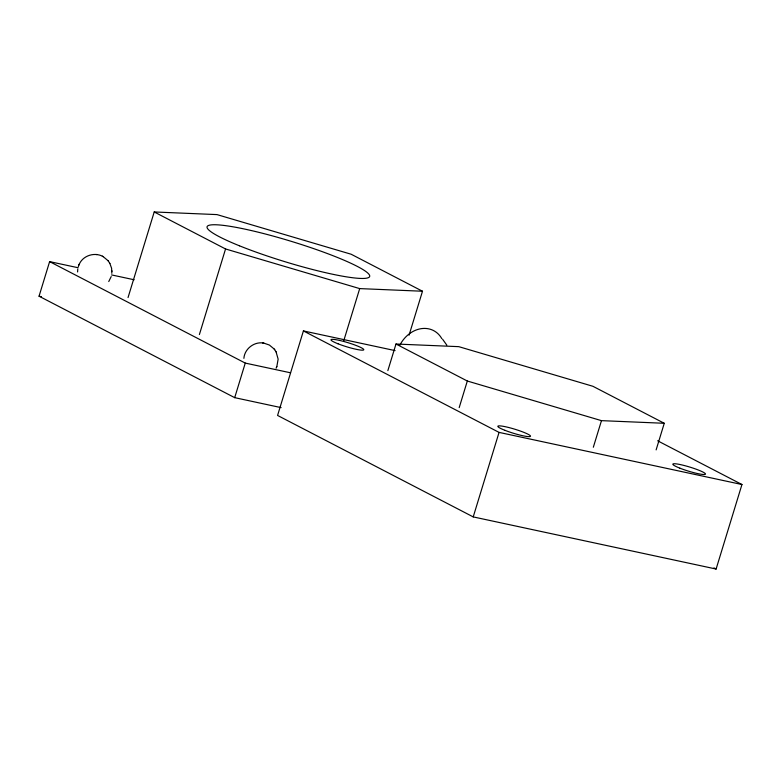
<?xml version="1.0" encoding="UTF-8"?>
<svg xmlns="http://www.w3.org/2000/svg" width="781" height="781" viewBox="0 0 781 781"><rect width="100%" height="100%" fill="white"/><g stroke="black" fill="none" stroke-linecap="round" stroke-linejoin="round"><path stroke-width="1.17" d="M77.768 269.045L77.583 271.964M111.839 273.321L111.595 268.234L109.818 263.353M276.806 366.699L278.134 359.143L276.044 351.782M243.887 358.352C244.551 348.775 254.372 341.268 263.783 343.084M281.131 407.623L234.7 397.656L39.05 296.194L49.623 261.625L78.198 267.756M128.045 297.551L154.218 211.963L217.011 214.599L351.157 254.235L422.492 291.235L409.059 335.186M199.389 334.551L225.553 248.963L154.218 211.963M234.7 397.656L245.263 363.087L49.623 261.625M395.088 350.61L303.409 330.929L277.577 415.443L473.218 516.905L716.109 569.037L741.95 484.523L657.641 440.796M343.786 340.643L359.699 288.599L422.492 291.235M387.854 370.624L395.987 344.021L458.779 346.657L592.925 386.292L664.26 423.282L656.128 449.885M459.189 407.623L467.321 381.021L395.987 344.021M473.218 516.905L499.059 432.391L303.409 330.929M593.326 447.249L601.468 420.647L664.26 423.282M78.315 266.594L78.93 264.925M111.185 276.601L108.754 281.55M79.223 264.261C83.079 255.338 95.018 251.775 103.248 256.666M276.084 368.212L276.503 367.363M78.891 265.023L79.272 264.163M276.464 367.46L276.845 366.601M97.069 254.577L96.327 254.489M263.295 343.005L262.553 342.918M263.724 343.074L269.386 345.046L274.19 349.048M111.537 274.912L134.156 279.764M39.05 296.194L41.432 296.712M245.263 363.087L290.512 372.791M499.059 432.391L741.95 484.523M225.553 248.963L359.699 288.599M467.321 381.021L601.468 420.647M713.951 567.914L716.109 569.037M102.965 256.51L102.36 256.197M103.16 256.617L107.963 260.62M274.639 349.615L276.103 351.88M108.413 261.186L109.867 263.451M274.131 348.97L274.707 349.703M107.895 260.542L108.481 261.274M442.622 339.276L446.849 345.192M111.927 271.544L111.908 270.714M399.843 345.222A28.341 23.225 -62.6 0 1 441.802 338.661M504.887 430.302A17.055 2.138 17 0 0 530.455 436.325A17.055 2.138 17 0 0 507.211 427.139A17.055 2.138 17 0 0 504.887 430.302M338.007 343.786A17.182 2.158 17 0 0 363.751 349.849A17.182 2.158 17 0 0 340.35 340.604A17.182 2.158 17 0 0 338.007 343.786M679.88 468.17A17.055 2.138 17 0 0 705.448 474.194A17.055 2.138 17 0 0 682.203 465.007A17.055 2.138 17 0 0 679.88 468.17M239.425 245.79A85.031 10.661 17 0 0 369.13 277.216A85.031 10.661 17 0 0 256.519 231.781A85.031 10.661 17 0 0 239.425 245.79"/></g></svg>
